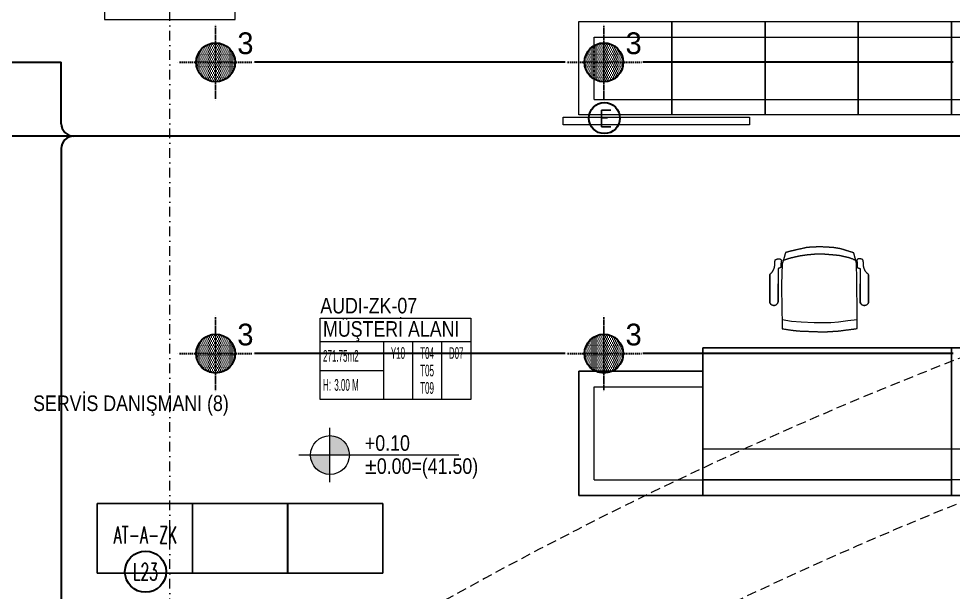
# Model space of a CAD drawing. Extents: x -1701 to 23780, y -363 to 7742.
# Drawn here: x 2525 to 3127, y 1994 to 2364 of the extents above; entities that cross this region are included whole.
import ezdxf
from ezdxf.enums import TextEntityAlignment as Align

# ---------------------------------------------------------------- set-up
doc = ezdxf.new("R2010")
doc.units = 0
doc.header["$LTSCALE"] = 25
doc.header["$MEASUREMENT"] = 0
for name, pattern in [('Audi$0$DASHDOT2', [0.5, 0.25, -0.125, 0, -0.125]), ('Audi$0$DOT2', [0.125, 0, -0.125]), ('Audi$0$HIDDEN', [0.375, 0.25, -0.125]), ('DOT2', [0.125, 0, -0.125])]:
    doc.linetypes.add(name, pattern=pattern)
doc.layers.get('0').update_dxf_attribs({"color": 9, "lineweight": 9})
for name, color, linetype, lineweight in [('31', 9, 'Continuous', 9), ('Audi$0$05', 8, 'Continuous', 9), ('Audi$0$10', 8, 'Continuous', 9), ('Audi$0$14', 8, 'Continuous', 9), ('Audi$0$20', 8, 'Audi$0$DOT2', 9), ('Audi$0$21', 8, 'Continuous', 9), ('Audi$0$24', 8, 'Audi$0$DASHDOT2', 9), ('Audi$0$35', 8, 'Continuous', 9), ('E-ACİL AYDINLATMA KİTİ', 7, 'Continuous', 30), ('E-Aydınlatma', 7, 'Continuous', 30), ('E-KABLO', 7, 'Continuous', 30), ('E-LİNYE', 7, 'Continuous', 30)]:
    doc.layers.add(name, color=color, linetype=linetype, lineweight=lineweight)
doc.styles.add('Audi$0$Arial', font='arial.ttf', dxfattribs={"height": 2.5})
doc.styles.add('Audi$0$MuuM_TEXT-STANDART', font='ARIALN.TTF')
doc.styles.add('E-YAZI', font='txttw.shx')
doc.styles.add('TX-TEXT', font='')
doc.styles.get('TX-TEXT').set_extended_font_data('TrSah Futura Lt BT')

# ---------------------------------------------------------------- blocks, each defined once
blk = doc.blocks.new('Audi$0$0_elevationtarget-p')
h = blk.add_hatch(color=256)
h.paths.add_polyline_path([(2.5, 0, 0.414214), (0, 2.5), (0, 0)])
h.paths.add_polyline_path([(0, 0), (-2.5, 0, 0.414214), (0, -2.5)])
blk.add_line((0, -3.5), (0, 3.5))
blk.add_lwpolyline([(16.6, 0), (-4, 0)])
blk.add_circle((0, 0), 2.5)
at = {"style": 'Audi$0$Arial'}
blk.add_attdef('BITMISKOT', text='', height=2, dxfattribs=at).set_placement((4.5, 0), align=Align.BOTTOM_LEFT)
blk.add_attdef('KABAKOT', text='', height=2, dxfattribs=at).set_placement((4.5, -0.59), align=Align.TOP_LEFT)
blk = doc.blocks.new('Audi$0$P-AKS_AUDI')
at = {"layer": 'Audi$0$24'}
blk.add_lwpolyline([(-2100, -2590), (-2100, 1250)], dxfattribs=at)
blk = doc.blocks.new('Audi$0$0_roomno2')
blk.add_lwpolyline([(19.38, -10.5), (0, -10.5), (0, 0), (19.38, 0)], close=True)
for points in [[(0, -3), (19.38, -3)], [(8.12, -3), (8.12, -10.5)], [(11.88, -3), (11.88, -10.5)], [(15.62, -3), (15.62, -10.5)], [(0, -6.75), (8.12, -6.75)]]:
    blk.add_lwpolyline(points)
at = {"style": 'Audi$0$MuuM_TEXT-STANDART', "width": 0.6}
blk.add_text('H:', height=1.5, dxfattribs=at).set_placement((0.35, -8.61), align=Align.MIDDLE_LEFT)
at = {"style": 'Audi$0$Arial'}
blk.add_attdef('ODANO', (0, 1.17), '', height=2, dxfattribs=at)
blk.add_attdef('MEKANADI', text='', height=2, dxfattribs=at).set_placement((0.35, -3), align=Align.BOTTOM_LEFT)
at = {"style": 'Audi$0$MuuM_TEXT-STANDART', "width": 0.6}
for tag, p in [('M2', (0.35, -4.88)), ('TEMIZTAVANYUKSEKLIGI', (1.8, -8.61))]:
    blk.add_attdef(tag, text='', height=1.5, dxfattribs=at).set_placement(p, align=Align.MIDDLE_LEFT)
for tag, p in [('YER01', (10, -4.5)), ('TAVAN01', (13.75, -4.5)), ('DUVAR01', (17.5, -4.5)), ('YER02', (10, -6.75)), ('TAVAN02', (13.75, -6.75)), ('DUVAR02', (17.5, -6.75)), ('YER03', (10, -9)), ('TAVAN03', (13.75, -9)), ('DUVAR03', (17.5, -9))]:
    blk.add_attdef(tag, text='', height=1.5, dxfattribs=at).set_placement(p, align=Align.MIDDLE_CENTER)
blk = doc.blocks.new('Audi$0$p-zemin kat')
at = {"layer": 'Audi$0$14'}
blk.add_lwpolyline([(2580.5, 2363), (2664.5, 2363), (2664.5, 2447), (2580.5, 2447)], close=True, dxfattribs=at)
at = {"layer": 'Audi$0$20', "linetype": 'Audi$0$HIDDEN', "lineweight": 0}
blk.add_arc((4088.57, -323.37), 2647.53, 80.45701, 156.55486, dxfattribs=at)
at = {"layer": 'Audi$0$21'}
ref = blk.add_blockref('Audi$0$0_roomno2', (2719.39, 2170.89), dxfattribs=dict(at, xscale=5, yscale=5, zscale=5))
ref.add_attrib('ODANO', 'AUDI-ZK-07', dxfattribs={"layer": '0', "height": 10, "style": 'Audi$0$MuuM_TEXT-STANDART'}).set_placement((2719.39, 2170.89), align=Align.BOTTOM_LEFT)
ref.add_attrib('MEKANADI', 'MÜŞTERİ ALANI', dxfattribs={"layer": '0', "height": 10, "style": 'Audi$0$MuuM_TEXT-STANDART'}).set_placement((2721.14, 2155.89), align=Align.BOTTOM_LEFT)
ref.add_attrib('M2', '271.75m2', dxfattribs={"layer": '0', "height": 7.5, "style": 'Audi$0$MuuM_TEXT-STANDART', "width": 0.6}).set_placement((2721.14, 2146.52), align=Align.MIDDLE_LEFT)
ref.add_attrib('TEMIZTAVANYUKSEKLIGI', '3.00 M', dxfattribs={"layer": '0', "height": 7.5, "style": 'Audi$0$MuuM_TEXT-STANDART', "width": 0.6}).set_placement((2728.39, 2127.85), align=Align.MIDDLE_LEFT)
ref.add_attrib('YER01', 'Y10', dxfattribs={"layer": '0', "height": 7.5, "style": 'Audi$0$MuuM_TEXT-STANDART', "width": 0.6}).set_placement((2769.39, 2148.39), align=Align.MIDDLE_CENTER)
ref.add_attrib('TAVAN01', 'T04', dxfattribs={"layer": '0', "height": 7.5, "style": 'Audi$0$MuuM_TEXT-STANDART', "width": 0.6}).set_placement((2788.14, 2148.39), align=Align.MIDDLE_CENTER)
ref.add_attrib('DUVAR01', 'D07', dxfattribs={"layer": '0', "height": 7.5, "style": 'Audi$0$MuuM_TEXT-STANDART', "width": 0.6}).set_placement((2806.89, 2148.39), align=Align.MIDDLE_CENTER)
ref.add_attrib('TAVAN02', 'T05', dxfattribs={"layer": '0', "height": 7.5, "style": 'Audi$0$MuuM_TEXT-STANDART', "width": 0.6}).set_placement((2788.14, 2137.14), align=Align.MIDDLE_CENTER)
ref.add_attrib('TAVAN03', 'T09', dxfattribs={"layer": '0', "height": 7.5, "style": 'Audi$0$MuuM_TEXT-STANDART', "width": 0.6}).set_placement((2788.14, 2125.89), align=Align.MIDDLE_CENTER)
at = {"layer": 'Audi$0$24'}
blk.add_blockref('Audi$0$P-AKS_AUDI', (4722.5, 2785), dxfattribs=at)
blk = doc.blocks.new('Audi$0$Group-41-1')
for p, q in [((384804.5645, 69162.035), (384804.5645, 69161.585)), ((384805.1779, 69162.035), (384804.5645, 69162.035)), ((384805.1779, 69161.585), (384805.1779, 69162.035)), ((384804.5645, 69161.585), (384805.1779, 69161.585))]:
    blk.add_line(p, q)
at = {"flags": 128}
blk.add_lwpolyline([(384804.5645, 69162.035), (384805.1779, 69162.035), (384805.1779, 69161.585), (384804.5645, 69161.585)], close=True, dxfattribs=at)
blk = doc.blocks.new('Audi$0$Group-42-1')
at = {"layer": 'Audi$0$05', "color": 7}
for p in [(-1.2267, 0), (-0.6133, 0), (0, 0)]:
    blk.add_blockref('Audi$0$Group-41-1', p, dxfattribs=at)
blk = doc.blocks.new('Audi$0$Group-258-1')
at = {"linetype": 'Continuous'}
for p, q in [((384800.0983, 69164.505), (384800.0936, 69164.5084)), ((384800.71, 69164.505), (384800.7146, 69164.5084)), ((384800.2257, 69164.3995), (384800.1668, 69164.4084)), ((384800.2892, 69164.3936), (384800.2257, 69164.3995)), ((384800.3717, 69164.3904), (384800.2892, 69164.3936)), ((384800.4137, 69164.389), (384800.3717, 69164.3904)), ((384800.4502, 69164.389), (384800.4137, 69164.389)), ((384800.4792, 69164.3908), (384800.4502, 69164.389)), ((384800.5299, 69164.394), (384800.4792, 69164.3908)), ((384800.5895, 69164.4019), (384800.5299, 69164.394)), ((384800.6491, 69164.4097), (384800.5895, 69164.4019))]:
    blk.add_line(p, q, dxfattribs=at)
at = {"linetype": 'Continuous', "flags": 128}
for points in [[(384800.0862, 69164.6997), (384800.0862, 69164.6409), (384800.0862, 69164.6409)], [(384800.722, 69164.6997), (384800.722, 69164.6409), (384800.722, 69164.6409)], [(384800.0862, 69164.6409), (384800.0862, 69164.5259), (384800.0862, 69164.6409)], [(384800.1395, 69164.5259), (384800.1395, 69164.6409), (384800.1395, 69164.6409)], [(384800.6687, 69164.5259), (384800.6687, 69164.6409), (384800.6687, 69164.6409)], [(384800.722, 69164.6409), (384800.722, 69164.5259), (384800.722, 69164.6409)], [(384800.0862, 69164.5259), (384800.0862, 69164.5259), (384800.087, 69164.52)], [(384800.0862, 69164.5259), (384800.087, 69164.52), (384800.087, 69164.52)], [(384800.087, 69164.52), (384800.087, 69164.52), (384800.0892, 69164.5143)], [(384800.087, 69164.52), (384800.0892, 69164.5143), (384800.0892, 69164.5143)], [(384800.0892, 69164.5143), (384800.0892, 69164.5143), (384800.0929, 69164.5094)], [(384800.0892, 69164.5143), (384800.0936, 69164.5084), (384800.0929, 69164.5094)], [(384800.0977, 69164.5054), (384800.0977, 69164.5054), (384800.1034, 69164.5026)], [(384800.0977, 69164.5054), (384800.1034, 69164.5026), (384800.1034, 69164.5026)], [(384800.1034, 69164.5026), (384800.1034, 69164.5026), (384800.1096, 69164.5011)], [(384800.1034, 69164.5026), (384800.1096, 69164.5011), (384800.1096, 69164.5011)], [(384800.1096, 69164.5011), (384800.1096, 69164.5011), (384800.1161, 69164.5011)], [(384800.1096, 69164.5011), (384800.1161, 69164.5011), (384800.1161, 69164.5011)], [(384800.1161, 69164.5011), (384800.1161, 69164.5011), (384800.1223, 69164.5026)], [(384800.1161, 69164.5011), (384800.1223, 69164.5026), (384800.1223, 69164.5026)], [(384800.1223, 69164.5026), (384800.1223, 69164.5026), (384800.128, 69164.5054)], [(384800.1223, 69164.5026), (384800.128, 69164.5054), (384800.128, 69164.5054)], [(384800.128, 69164.5054), (384800.128, 69164.5054), (384800.1328, 69164.5094)], [(384800.128, 69164.5054), (384800.1328, 69164.5094), (384800.1328, 69164.5094)], [(384800.1328, 69164.5094), (384800.1328, 69164.5094), (384800.1365, 69164.5143)], [(384800.1328, 69164.5094), (384800.1365, 69164.5143), (384800.1365, 69164.5143)], [(384800.1365, 69164.5143), (384800.1365, 69164.5143), (384800.1387, 69164.52)], [(384800.1365, 69164.5143), (384800.1387, 69164.52), (384800.1387, 69164.52)], [(384800.1387, 69164.52), (384800.1387, 69164.52), (384800.1395, 69164.5259)], [(384800.1387, 69164.52), (384800.1395, 69164.5259), (384800.1395, 69164.5259)], [(384800.6695, 69164.52), (384800.6695, 69164.52), (384800.6687, 69164.5259)], [(384800.6695, 69164.52), (384800.6687, 69164.5259), (384800.6687, 69164.5259)], [(384800.6718, 69164.5143), (384800.6718, 69164.5143), (384800.6695, 69164.52)], [(384800.6718, 69164.5143), (384800.6695, 69164.52), (384800.6695, 69164.52)], [(384800.6754, 69164.5094), (384800.6754, 69164.5094), (384800.6718, 69164.5143)], [(384800.6754, 69164.5094), (384800.6718, 69164.5143), (384800.6718, 69164.5143)], [(384800.6802, 69164.5054), (384800.6802, 69164.5054), (384800.6754, 69164.5094)], [(384800.6802, 69164.5054), (384800.6754, 69164.5094), (384800.6754, 69164.5094)], [(384800.6859, 69164.5026), (384800.6859, 69164.5026), (384800.6802, 69164.5054)], [(384800.6859, 69164.5026), (384800.6802, 69164.5054), (384800.6802, 69164.5054)], [(384800.6922, 69164.5011), (384800.6922, 69164.5011), (384800.6859, 69164.5026)], [(384800.6922, 69164.5011), (384800.6859, 69164.5026), (384800.6859, 69164.5026)], [(384800.6986, 69164.5011), (384800.6986, 69164.5011), (384800.6922, 69164.5011)], [(384800.6986, 69164.5011), (384800.6922, 69164.5011), (384800.6922, 69164.5011)], [(384800.7048, 69164.5026), (384800.7048, 69164.5026), (384800.6986, 69164.5011)], [(384800.7048, 69164.5026), (384800.6986, 69164.5011), (384800.6986, 69164.5011)], [(384800.7105, 69164.5054), (384800.7105, 69164.5054), (384800.7048, 69164.5026)], [(384800.7105, 69164.5054), (384800.7048, 69164.5026), (384800.7048, 69164.5026)], [(384800.719, 69164.5143), (384800.7146, 69164.5084), (384800.7153, 69164.5094)], [(384800.719, 69164.5143), (384800.719, 69164.5143), (384800.7153, 69164.5094)], [(384800.7213, 69164.52), (384800.7213, 69164.52), (384800.719, 69164.5143)], [(384800.7213, 69164.52), (384800.719, 69164.5143), (384800.719, 69164.5143)], [(384800.722, 69164.5259), (384800.722, 69164.5259), (384800.7213, 69164.52)], [(384800.722, 69164.5259), (384800.7213, 69164.52), (384800.7213, 69164.52)]]:
    blk.add_lwpolyline(points, close=True, dxfattribs=at)
at = {"linetype": 'Continuous'}
for points in [[(384800.3272, 69164.8751), (384800.2792, 69164.8644), (384800.2312, 69164.8536)], [(384800.4074, 69164.8792), (384800.3673, 69164.8772), (384800.3272, 69164.8751)], [(384800.4932, 69164.8746), (384800.4503, 69164.8769), (384800.4074, 69164.8792)], [(384800.5432, 69164.8666), (384800.5182, 69164.8706), (384800.4932, 69164.8746)], [(384800.6271, 69164.8405), (384800.5851, 69164.8535), (384800.5432, 69164.8666)], [(384800.1182, 69164.7571), (384800.1184, 69164.788), (384800.1261, 69164.8013), (384800.1481, 69164.8026)], [(384800.1481, 69164.8026), (384800.1523, 69164.8031), (384800.1616, 69164.7937)], [(384800.1886, 69164.8426), (384800.1775, 69164.8055), (384800.1663, 69164.7685)], [(384800.2113, 69164.8039), (384800.1911, 69164.7972), (384800.1708, 69164.7905)], [(384800.2312, 69164.8536), (384800.2099, 69164.8481), (384800.1886, 69164.8426)], [(384800.2746, 69164.8191), (384800.2429, 69164.8115), (384800.2113, 69164.8039)], [(384800.3252, 69164.8264), (384800.2999, 69164.8227), (384800.2746, 69164.8191)], [(384800.3841, 69164.8318), (384800.3546, 69164.8291), (384800.3252, 69164.8264)], [(384800.4307, 69164.8318), (384800.4074, 69164.8318), (384800.3841, 69164.8318)], [(384800.4872, 69164.8271), (384800.4589, 69164.8295), (384800.4307, 69164.8318)], [(384800.5356, 69164.8225), (384800.5114, 69164.8248), (384800.4872, 69164.8271)], [(384800.5919, 69164.8096), (384800.5638, 69164.8161), (384800.5356, 69164.8225)], [(384800.637, 69164.7924), (384800.6046, 69164.8075), (384800.5919, 69164.8096)], [(384800.6454, 69164.7717), (384800.6363, 69164.8061), (384800.6271, 69164.8405)], [(384800.6601, 69164.8026), (384800.656, 69164.8031), (384800.6466, 69164.7937)], [(384800.69, 69164.7571), (384800.6898, 69164.788), (384800.6822, 69164.8013), (384800.6601, 69164.8026)], [(384800.0854, 69164.7011), (384800.1126, 69164.7212), (384800.1182, 69164.7571)], [(384800.158, 69164.7461), (384800.1488, 69164.7423), (384800.1395, 69164.7385)], [(384800.1585, 69164.7715), (384800.1583, 69164.7588), (384800.158, 69164.7461)], [(384800.1616, 69164.7937), (384800.1601, 69164.7826), (384800.1585, 69164.7715)], [(384800.1663, 69164.7685), (384800.1639, 69164.6975), (384800.1616, 69164.6266)], [(384800.6491, 69164.4746), (384800.6472, 69164.6232), (384800.6454, 69164.7717)], [(384800.6466, 69164.7937), (384800.6482, 69164.7826), (384800.6497, 69164.7715)], [(384800.6497, 69164.7715), (384800.65, 69164.7588), (384800.6502, 69164.7461)], [(384800.6502, 69164.7461), (384800.6595, 69164.7423), (384800.6687, 69164.7385)], [(384800.7229, 69164.7011), (384800.6957, 69164.7212), (384800.69, 69164.7571)], [(384800.1395, 69164.7385), (384800.1395, 69164.6897), (384800.1395, 69164.6409)], [(384800.6687, 69164.7385), (384800.6687, 69164.6897), (384800.6687, 69164.6409)], [(384800.1616, 69164.6266), (384800.1642, 69164.4892), (384800.1668, 69164.3518)], [(384800.6491, 69164.3531), (384800.6491, 69164.4138), (384800.6491, 69164.4746)], [(384800.1668, 69164.3518), (384800.2302, 69164.3409), (384800.278, 69164.3374)], [(384800.278, 69164.3374), (384800.3427, 69164.3349), (384800.4074, 69164.3324)], [(384800.4074, 69164.3324), (384800.4288, 69164.3324), (384800.4502, 69164.3324)], [(384800.4502, 69164.3324), (384800.4901, 69164.3349), (384800.5299, 69164.3374)], [(384800.5299, 69164.3374), (384800.5895, 69164.3452), (384800.6491, 69164.3531)]]:
    blk.add_open_spline(points, degree=2, dxfattribs=at)
blk = doc.blocks.new('Audi$0$p-recep_audi')
at = {"linetype": 'Continuous'}
for p, q in [((10, -10), (10, -60)), ((10, -10), (50, -10)), ((50, -10), (50, -60)), ((10, -120), (10, -60)), ((50, -120), (50, -60)), ((10, -180), (10, -120)), ((50, -180), (50, -120)), ((10, -240), (10, -180)), ((50, -240), (50, -180)), ((10, -300), (10, -240)), ((50, -300), (50, -240)), ((10, -360), (10, -300)), ((50, -360), (50, -300)), ((10, -420), (10, -360)), ((50, -420), (50, -360)), ((10, -470), (10, -420)), ((50, -470), (50, -420)), ((50, -470), (10, -470))]:
    blk.add_line(p, q, dxfattribs=at)
at = {"color": 7, "linetype": 'Continuous', "lineweight": 5}
for p, q in [((234.98, -80), (234.98, -10)), ((294.98, -10), (234.98, -10)), ((294.98, -80), (294.98, -9)), ((294.98, -470), (294.98, -240)), ((234.98, -470), (234.98, -400)), ((294.98, -470), (234.98, -470))]:
    blk.add_line(p, q, dxfattribs=at)
for points in [[(0, -480), (0, 0), (60, 0), (60, -480)], [(224.98, -400), (224.98, -480), (304.98, -480), (304.98, 0), (224.98, 0), (224.98, -80), (209.98, -80), (209.98, -400)]]:
    blk.add_lwpolyline(points, close=True)
at = {"linetype": 'Continuous', "flags": 128}
for points in [[(0, -60), (0, 0), (60, 0), (60, -60)], [(0, -120), (0, -60), (60, -60), (60, -120)], [(0, -180), (0, -120), (60, -120), (60, -180)], [(0, -240), (0, -180), (60, -180), (60, -240)], [(0, -300), (0, -240), (60, -240), (60, -300)], [(0, -360), (0, -300), (60, -300), (60, -360)], [(0, -420), (0, -360), (60, -360), (60, -420)], [(61.46, -490), (61.46, -370), (66.46, -370), (66.46, -490)], [(0, -480), (0, -420), (60, -420), (60, -480)]]:
    blk.add_lwpolyline(points, close=True, dxfattribs=at)
at = {"linetype": 'Continuous', "lineweight": 5, "flags": 128}
for points in [[(224.98, -80), (224.98, 0), (304.98, 0), (304.98, -80)], [(294.98, -240), (209.98, -240), (209.98, -80), (294.98, -80)], [(304.98, -240), (274.98, -240), (274.98, -80), (304.98, -80)], [(294.98, -400), (209.98, -400), (209.98, -240), (294.98, -240)], [(304.98, -400), (274.98, -400), (274.98, -240), (304.98, -240)], [(224.98, -480), (224.98, -400), (304.98, -400), (304.98, -480)]]:
    blk.add_lwpolyline(points, close=True, dxfattribs=at)
at = {"linetype": 'Continuous', "lineweight": 5}
for points in [[(224.98, -80), (304.98, -80)], [(304.98, -80), (224.98, -80)], [(304.98, -240), (224.98, -240)]]:
    blk.add_lwpolyline(points, dxfattribs=at)
at = {"color": 7, "xscale": 100, "yscale": 100, "zscale": 100, "rotation": 89.99999999999999}
for p in [(6916632.85, -38480205.59), (6916632.85, -38480365.59)]:
    blk.add_blockref('Audi$0$Group-258-1', p, dxfattribs=at)
blk = doc.blocks.new('Audi')
at = {"layer": 'Audi$0$20', "linetype": 'Audi$0$HIDDEN', "lineweight": 0}
blk.add_lwpolyline([(1754.32, 730, -0.342283), (4527.5, 2199.66, -0.342283)], format="xyb", dxfattribs=at)
at = {"layer": 'Audi$0$35'}
blk.add_arc((4088.57, -323.37), 2401.58, 85.46185, 153.71717, dxfattribs=at)
at = {"layer": 'Audi$0$05', "rotation": 270}
blk.add_blockref('Audi$0$p-recep_audi', (3365.76, 2361.67), dxfattribs=at)
at = {"layer": 'Audi$0$05', "color": 7, "xscale": 100, "yscale": 100, "zscale": 100}
blk.add_blockref('Audi$0$Group-42-1', (-38477758.09, -6914151.89), dxfattribs=at)
at = {"layer": 'Audi$0$10'}
blk.add_blockref('Audi$0$p-zemin kat', (0, 0), dxfattribs=at)
at = {"layer": 'Audi$0$21'}
ref = blk.add_blockref('Audi$0$0_elevationtarget-p', (2725.6, 2082.68), dxfattribs=dict(at, xscale=5, yscale=5, zscale=0.5))
ref.add_attrib('BITMISKOT', '+0.10', dxfattribs={"layer": '0', "height": 10, "style": 'Audi$0$MuuM_TEXT-STANDART'}).set_placement((2748.1, 2082.42), align=Align.BOTTOM_LEFT)
ref.add_attrib('KABAKOT', '%%P0.00=(41.50)', dxfattribs={"layer": '0', "height": 10, "style": 'Audi$0$MuuM_TEXT-STANDART'}).set_placement((2748.1, 2067.58), align=Align.BOTTOM_LEFT)
at = {"layer": 'Audi$0$21', "style": 'Audi$0$MuuM_TEXT-STANDART'}
blk.add_text('SERVİS DANIŞMANI (8)', height=10, dxfattribs=at).set_placement((2534.45, 2111.05))
blk = doc.blocks.new('p-bur-VW-spotlight')
at = {"layer": 'E-Aydınlatma'}
h = blk.add_hatch(dxfattribs=at)
h.set_pattern_fill('DOTS', color=4, scale=20)
edge = h.paths.add_edge_path()
edge.add_arc((0, 0), 12.5, 0, 360)
at = {"layer": 'E-Aydınlatma', "color": 4, "linetype": 'DOT2', "ltscale": 0.4}
for q in [(0, 25), (-25, 0), (0, -25), (25, 0)]:
    blk.add_line((0, 0), q, dxfattribs=at)
at = {"layer": 'E-Aydınlatma', "color": 4, "linetype": 'ByBlock'}
blk.add_circle((0, 0), 12.5, dxfattribs=at)
at = {"layer": 'E-Aydınlatma', "color": 4, "style": 'TX-TEXT', "text_generation_flag": 4}
blk.add_attdef('W', text='', height=14, rotation=180, dxfattribs=at).set_placement((19.53, 11.56), align=Align.MIDDLE_CENTER)
blk = doc.blocks.new('3.10 kotu elk')
at = {"color": 2, "linetype": 'ByBlock'}
ref = blk.add_blockref('p-bur-VW-spotlight', (2652, -1869.5), dxfattribs=at)
ref.add_attrib('W', '3', dxfattribs={"height": 14, "rotation": 180, "style": 'TX-TEXT', "text_generation_flag": 6}).set_placement((2671.15, -1868.43), align=Align.BOTTOM_CENTER)
ref = blk.add_blockref('p-bur-VW-spotlight', (2902, -1869.5), dxfattribs=at)
ref.add_attrib('W', '3', dxfattribs={"height": 14, "rotation": 180, "style": 'TX-TEXT', "text_generation_flag": 6}).set_placement((2921.15, -1868.43), align=Align.BOTTOM_CENTER)
ref = blk.add_blockref('p-bur-VW-spotlight', (2652, -2057), dxfattribs=at)
ref.add_attrib('W', '3', dxfattribs={"height": 14, "rotation": 180, "style": 'TX-TEXT', "text_generation_flag": 6}).set_placement((2671.15, -2055.93), align=Align.BOTTOM_CENTER)
ref = blk.add_blockref('p-bur-VW-spotlight', (2902, -2057), dxfattribs=at)
ref.add_attrib('W', '3', dxfattribs={"height": 14, "rotation": 180, "style": 'TX-TEXT', "text_generation_flag": 6}).set_placement((2921.15, -2055.93), align=Align.BOTTOM_CENTER)
blk = doc.blocks.new('100_ACİL AYDINLATMA KİTİ')
at = {"layer": 'E-ACİL AYDINLATMA KİTİ', "color": 3}
blk.add_circle((0, 0), 1.251, dxfattribs=at)
at = {"layer": 'E-ACİL AYDINLATMA KİTİ', "color": 3, "style": 'E-YAZI'}
blk.add_text('E', height=1.34, dxfattribs=at).set_placement((-0.448, -0.694))

msp = doc.modelspace()

# ---------------------------------------------------------------- linework, layer by layer
at = {"layer": 'E-KABLO', "color": 6}
for p, q in [((2052, 2335.5), (2552.56, 2335.5)), ((2552.56, 2296), (2552.56, 2335.5)), ((2877, 2335.5), (2677, 2335.5)), ((3127, 2335.5), (2927, 2335.5)), ((4515.03, 2288), (2464.5, 2288)), ((2552.56, 2280), (2552.56, 1968.5)), ((2877, 2148), (2677, 2148)), ((3127, 2148), (2927, 2148))]:
    msp.add_line(p, q, dxfattribs=at)
for centre, start, end in [((2560.56, 2296), 180, 270), ((2560.56, 2280), 90, 180)]:
    msp.add_arc(centre, 8, start, end, dxfattribs=at)
at = {"layer": 'E-LİNYE', "color": 7, "linetype": 'Continuous'}
msp.add_circle((2606.84, 2007.62), 13.26, dxfattribs=at)

# ---------------------------------------------------------------- block references
at = {"color": 6}
msp.add_blockref('Audi', (0, 0), dxfattribs=at)
at = {"layer": '31'}
msp.add_blockref('3.10 kotu elk', (0, 4205), dxfattribs=at)
at = {"layer": 'E-ACİL AYDINLATMA KİTİ', "xscale": 8, "yscale": 8, "zscale": 8}
msp.add_blockref('100_ACİL AYDINLATMA KİTİ', (2902.31, 2299.61), dxfattribs=at)

# ---------------------------------------------------------------- texts
at = {"layer": 'E-LİNYE', "color": 3, "linetype": 'Continuous', "style": 'E-YAZI', "width": 0.6}
for s, p in [('AT-A-ZK', (2606.84, 2031.25)), ('L23', (2606.84, 2007.62))]:
    msp.add_text(s, height=10.938, dxfattribs=at).set_placement(p, align=Align.MIDDLE_CENTER)

doc.saveas('drawing.dxf')
